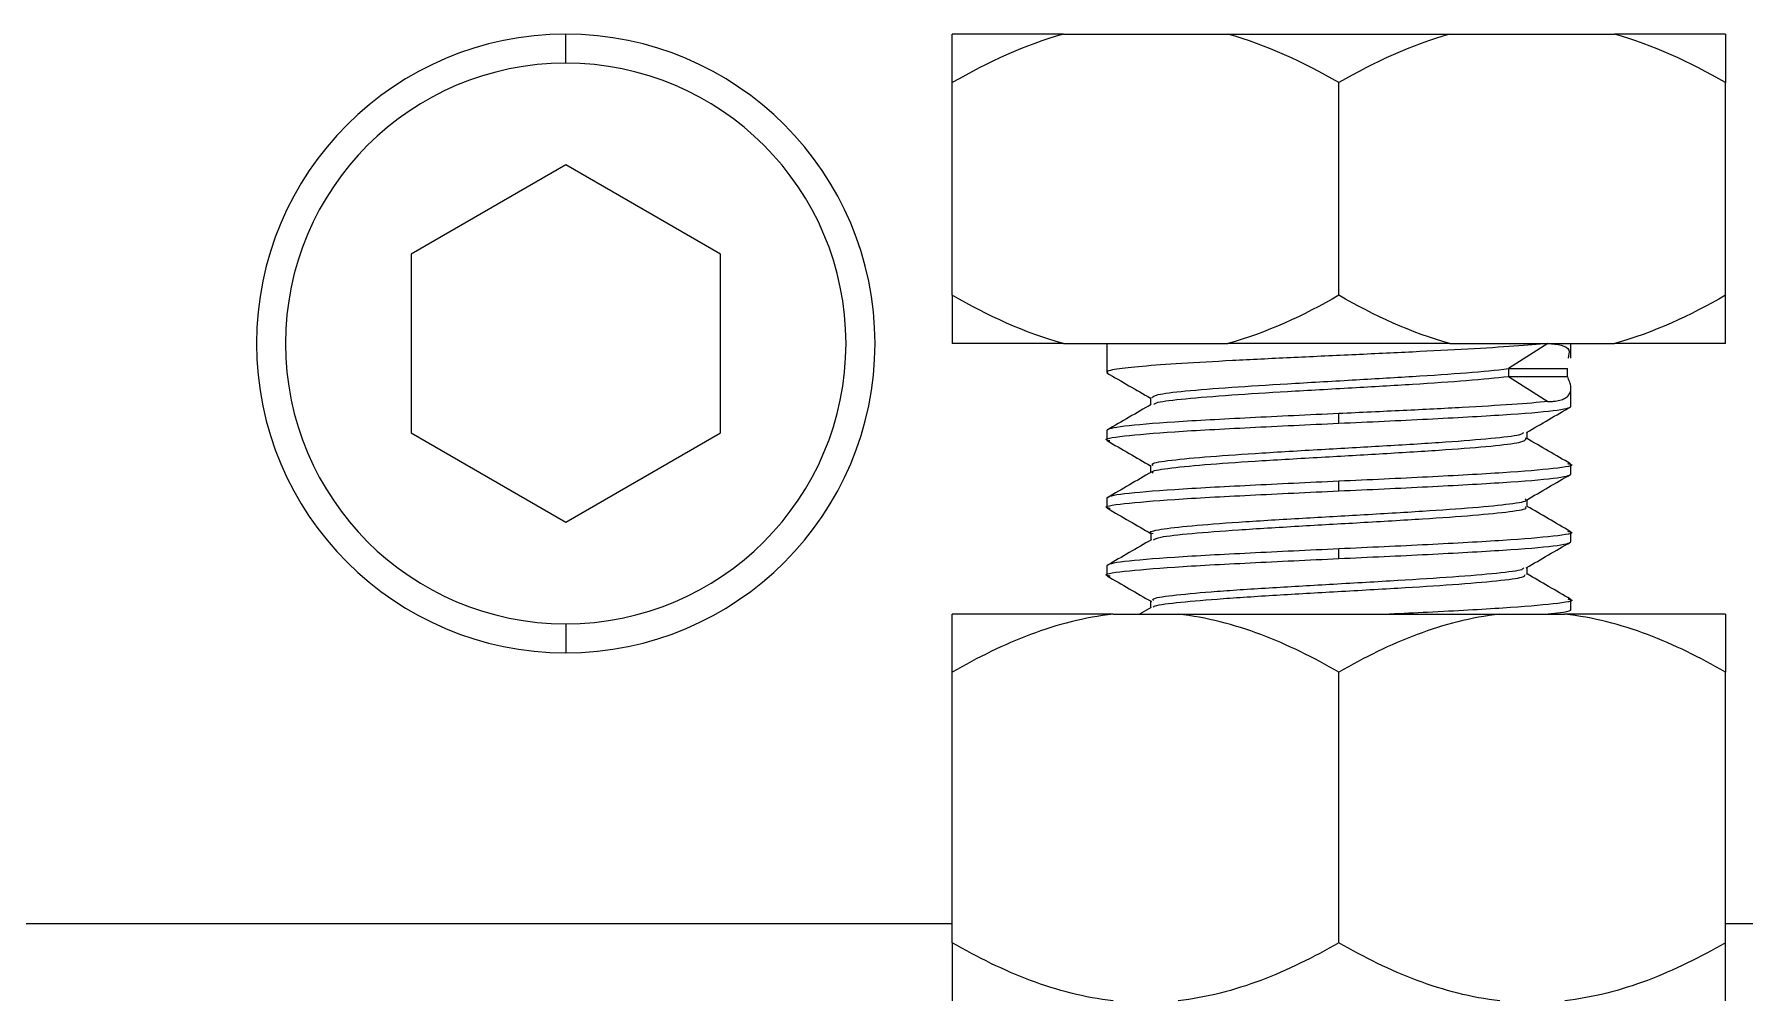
# Model space of a CAD drawing. Header units: millimetres. Extents: x 2 to 418, y 2 to 295.
# Drawn here: x 250.247 to 253.197, y 81.124 to 82.791 of the extents above; entities that cross this region are included whole.
import ezdxf

# ---------------------------------------------------------------- set-up
doc = ezdxf.new("R2010")
doc.units = ezdxf.units.MM

msp = doc.modelspace()

# ---------------------------------------------------------------- linework, layer by layer
at = {"color": 7, "linetype": 'Continuous', "lineweight": 25}
for p, q in [((251.16384, 82.74064), (251.16384, 82.79064)), ((252.02209, 82.79064), (251.83051, 82.79064)), ((252.02209, 82.79064), (252.3056, 82.79064)), ((252.3056, 82.79064), (252.68875, 82.79064)), ((252.68875, 82.79064), (252.97226, 82.79064)), ((253.16384, 82.79064), (252.97226, 82.79064)), ((251.83051, 82.34064), (251.83051, 82.70731)), ((252.49718, 82.34064), (252.49718, 82.70731)), ((253.16384, 82.34064), (253.16384, 82.70731)), ((251.16384, 82.56523), (250.89718, 82.41127)), ((251.43051, 82.41127), (251.16384, 82.56523)), ((250.89718, 82.41127), (250.89718, 82.10335)), ((251.43051, 82.10335), (251.43051, 82.41127)), ((252.02209, 82.25731), (251.83051, 82.25731)), ((252.02209, 82.25731), (252.3056, 82.25731)), ((252.09718, 82.25731), (252.09718, 82.20744)), ((252.68875, 82.25731), (252.3056, 82.25731)), ((252.68875, 82.25731), (252.97226, 82.25731)), ((252.85756, 82.25731), (252.78994, 82.21398)), ((252.89718, 82.23202), (252.89718, 82.25731)), ((253.16384, 82.25731), (252.97226, 82.25731)), ((252.78994, 82.21398), (252.78994, 82.20064)), ((252.78994, 82.21398), (252.89115, 82.21398)), ((252.78994, 82.20064), (252.85756, 82.15731)), ((252.78994, 82.20064), (252.89115, 82.20064)), ((252.89115, 82.20064), (252.89115, 82.21398)), ((252.17225, 82.16405), (252.17225, 82.15149)), ((252.89718, 82.14898), (252.89718, 82.18257)), ((252.49718, 82.11981), (252.49718, 82.13648)), ((250.89718, 82.10335), (251.16384, 81.94939)), ((251.16384, 81.94939), (251.43051, 82.10335)), ((252.09718, 82.10731), (252.09718, 82.09064)), ((252.82197, 82.09214), (252.82197, 82.10469)), ((252.8215, 82.09322), (252.819, 82.0939)), ((252.17254, 82.04733), (252.17254, 82.03483)), ((252.89718, 82.03231), (252.89718, 82.04898)), ((252.49718, 82.00314), (252.49718, 82.01981)), ((252.09718, 81.99064), (252.09718, 81.97398)), ((252.82171, 81.97554), (252.82171, 81.98802)), ((252.17265, 81.93077), (252.17265, 81.91825)), ((252.89718, 81.91564), (252.89718, 81.93231)), ((252.49718, 81.88648), (252.49718, 81.90314)), ((252.09718, 81.87398), (252.09718, 81.85731)), ((252.8218, 81.85895), (252.8218, 81.87145)), ((252.1724, 81.81409), (252.1724, 81.8016)), ((252.89718, 81.79898), (252.89718, 81.81564)), ((252.1078, 81.79064), (251.83051, 81.79064)), ((252.1078, 81.79064), (252.21989, 81.79064)), ((252.17342, 81.8022), (252.15351, 81.79064)), ((252.21989, 81.79064), (252.77446, 81.79064)), ((252.77446, 81.79064), (252.88655, 81.79064)), ((252.85282, 81.79064), (252.88481, 81.79435)), ((253.16384, 81.79064), (252.88655, 81.79064)), ((251.16384, 81.77398), (251.16384, 81.72398)), ((251.83051, 81.22398), (251.83051, 81.69064)), ((252.49718, 81.22398), (252.49718, 81.69064)), ((253.16384, 81.22398), (253.16384, 81.69064)), ((250.09718, 81.25731), (251.83051, 81.25731)), ((253.16384, 81.25731), (254.89718, 81.25731))]:
    msp.add_line(p, q, dxfattribs=at)
for radius, start, end in [(0.53333, 90, 270), (0.53333, 270, 90), (0.48333, 90, 270), (0.48333, 270, 90)]:
    msp.add_arc((251.16384, 82.25731), radius, start, end, dxfattribs=at)
for points in [[(252.02209, 82.79064), (251.95518, 82.77222), (251.89187, 82.74274), (251.83051, 82.70731)], [(251.83051, 82.70731), (251.83051, 82.74274), (251.83051, 82.77222), (251.83051, 82.79064)], [(252.49718, 82.70731), (252.43581, 82.74274), (252.37251, 82.77222), (252.3056, 82.79064)], [(252.68875, 82.79064), (252.62184, 82.77222), (252.55854, 82.74274), (252.49718, 82.70731)], [(253.16384, 82.70731), (253.10248, 82.74274), (253.03917, 82.77222), (252.97226, 82.79064)], [(253.16384, 82.79064), (253.16384, 82.77222), (253.16384, 82.74274), (253.16384, 82.70731)], [(252.02209, 82.25731), (251.95518, 82.27573), (251.89187, 82.30522), (251.83051, 82.34064)], [(251.83051, 82.34064), (251.83051, 82.30522), (251.83051, 82.27573), (251.83051, 82.25731)], [(252.49718, 82.34064), (252.43581, 82.30522), (252.37251, 82.27573), (252.3056, 82.25731)], [(252.68875, 82.25731), (252.62184, 82.27573), (252.55854, 82.30522), (252.49718, 82.34064)], [(253.16384, 82.34064), (253.10248, 82.30522), (253.03917, 82.27573), (252.97226, 82.25731)], [(253.16384, 82.25731), (253.16384, 82.27573), (253.16384, 82.30522), (253.16384, 82.34064)]]:
    msp.add_open_spline(points, degree=3, dxfattribs=at)
for points, knots in [([(252.85756, 82.25756), (252.83966, 82.25591), (252.80388, 82.2526), (252.72173, 82.24764), (252.62556, 82.24268), (252.51984, 82.23772), (252.41266, 82.23276), (252.31135, 82.2278), (252.22338, 82.22284), (252.15396, 82.21788), (252.11166, 82.21292), (252.09352, 82.20944), (252.09807, 82.20762), (252.0985, 82.20744)], [0, 0, 0, 0, 0.0989632, 0.1979264, 0.2968897, 0.3958529, 0.4948161, 0.5937793, 0.6927426, 0.7917058, 0.890669, 0.9896322, 1, 1, 1, 1]), ([(252.85756, 82.25731), (252.87397, 82.2559), (252.89766, 82.25387), (252.8937, 82.23716), (252.89249, 82.23202)], [0, 0, 0, 0, 0.6928508, 1, 1, 1, 1]), ([(252.09698, 82.20671), (252.10971, 82.19933), (252.1348, 82.1848), (252.15989, 82.17025), (252.17225, 82.16308)], [0, 0, 0, 0, 0.5073339, 1, 1, 1, 1]), ([(252.17463, 82.16396), (252.17638, 82.16573), (252.18019, 82.16958), (252.2288, 82.17554), (252.30728, 82.18181), (252.40871, 82.18811), (252.5189, 82.19436), (252.62682, 82.20066), (252.72649, 82.20716), (252.76786, 82.21163), (252.78963, 82.21398)], [0, 0, 0, 0, 0.1061289, 0.2305539, 0.3589325, 0.4808335, 0.6097351, 0.7326335, 0.8592716, 1, 1, 1, 1]), ([(252.17793, 82.1522), (252.1794, 82.15345), (252.18332, 82.15677), (252.22918, 82.16221), (252.30719, 82.16848), (252.40874, 82.17477), (252.5189, 82.18103), (252.62682, 82.18732), (252.72649, 82.19382), (252.76786, 82.1983), (252.78963, 82.20065)], [0, 0, 0, 0, 0.0769545, 0.2054405, 0.3380092, 0.4638888, 0.5969975, 0.7239071, 0.8546785, 1, 1, 1, 1]), ([(252.85756, 82.15731), (252.8598, 82.15734), (252.86428, 82.15741), (252.87026, 82.15797), (252.87568, 82.15885), (252.88049, 82.1601), (252.8847, 82.1617), (252.88831, 82.16366), (252.89132, 82.16598), (252.89449, 82.16949), (252.89696, 82.17466), (252.89749, 82.18208), (252.89579, 82.19066), (252.8927, 82.1973), (252.89115, 82.20064)], [0, 0, 0, 0, 0.0624785, 0.1246864, 0.1867518, 0.2488035, 0.3109707, 0.3733816, 0.4361631, 0.4994397, 0.6232769, 0.7473998, 0.8726888, 1, 1, 1, 1]), ([(252.49718, 82.13648), (252.44482, 82.13405), (252.39248, 82.13162), (252.29573, 82.12675), (252.25136, 82.12432), (252.17731, 82.11946), (252.14766, 82.11703), (252.10759, 82.11217), (252.09718, 82.10974), (252.09718, 82.10731)], [0, 0, 0, 0, 0.25, 0.25, 0.5, 0.5, 0.75, 0.75, 1, 1, 1, 1]), ([(252.17355, 82.15224), (252.16086, 82.14488), (252.13546, 82.13015), (252.11006, 82.11543), (252.09736, 82.10807)], [0, 0, 0, 0, 0.4998431, 1, 1, 1, 1]), ([(252.85756, 82.15731), (252.84134, 82.15557), (252.82035, 82.15384), (252.77051, 82.15037), (252.74166, 82.14863), (252.67832, 82.14516), (252.64385, 82.14342), (252.57197, 82.13995), (252.53458, 82.13821), (252.49718, 82.13648)], [0, 0, 0, 0, 0.25, 0.25, 0.5, 0.5, 0.75, 0.75, 1, 1, 1, 1]), ([(252.49718, 82.11981), (252.54954, 82.12224), (252.60187, 82.12467), (252.69862, 82.12953), (252.74299, 82.13196), (252.81704, 82.13682), (252.84669, 82.13925), (252.88676, 82.14412), (252.89718, 82.14655), (252.89718, 82.14898)], [0, 0, 0, 0, 0.25, 0.25, 0.5, 0.5, 0.75, 0.75, 1, 1, 1, 1]), ([(252.82099, 82.10412), (252.8337, 82.1115), (252.85914, 82.12626), (252.88458, 82.14101), (252.8973, 82.14838)], [0, 0, 0, 0, 0.4998604, 1, 1, 1, 1]), ([(252.10244, 82.08938), (252.10045, 82.0898), (252.08697, 82.09265), (252.12146, 82.09794), (252.20605, 82.10523), (252.34035, 82.11252), (252.4449, 82.11738), (252.49718, 82.11981)], [0, 0, 0, 0, 0.041451, 0.2810882, 0.5207255, 0.7603627, 1, 1, 1, 1]), ([(252.17687, 82.04724), (252.17586, 82.04812), (252.17246, 82.05111), (252.20441, 82.05621), (252.27067, 82.0625), (252.36423, 82.06879), (252.47151, 82.07504), (252.58275, 82.08134), (252.68452, 82.0876), (252.76268, 82.0939), (252.81092, 82.09939), (252.81483, 82.10281), (252.81637, 82.10416)], [0, 0, 0, 0, 0.0466092, 0.1575074, 0.2693272, 0.3769512, 0.4903475, 0.5976223, 0.7100036, 0.8200179, 0.9291459, 1, 1, 1, 1]), ([(252.09731, 82.09), (252.11002, 82.08262), (252.1351, 82.06808), (252.16018, 82.05352), (252.17254, 82.04634)], [0, 0, 0, 0, 0.5071056, 1, 1, 1, 1]), ([(252.17687, 82.0339), (252.17586, 82.03479), (252.17246, 82.03778), (252.20441, 82.04288), (252.27067, 82.04917), (252.36423, 82.05545), (252.47151, 82.06171), (252.58277, 82.06801), (252.68443, 82.07427), (252.76302, 82.08057), (252.81385, 82.08652), (252.81762, 82.09041), (252.81938, 82.09223)], [0, 0, 0, 0, 0.0454865, 0.1537134, 0.2628398, 0.3678714, 0.4785363, 0.5832271, 0.6929014, 0.8002657, 0.9067652, 1, 1, 1, 1]), ([(252.89671, 82.0498), (252.88401, 82.05716), (252.85862, 82.07187), (252.83323, 82.0866), (252.82055, 82.09397)], [0, 0, 0, 0, 0.5001606, 1, 1, 1, 1]), ([(252.89155, 82.05032), (252.89369, 82.04988), (252.9074, 82.047), (252.87296, 82.04169), (252.78829, 82.03439), (252.65401, 82.0271), (252.54945, 82.02224), (252.49718, 82.01981)], [0, 0, 0, 0, 0.0441674, 0.2831256, 0.5220837, 0.7610419, 1, 1, 1, 1]), ([(252.49718, 82.01981), (252.44482, 82.01738), (252.39248, 82.01495), (252.29573, 82.01009), (252.25136, 82.00766), (252.17731, 82.0028), (252.14766, 82.00037), (252.10759, 81.9955), (252.09718, 81.99307), (252.09718, 81.99064)], [0, 0, 0, 0, 0.25, 0.25, 0.5, 0.5, 0.75, 0.75, 1, 1, 1, 1]), ([(252.17398, 82.03567), (252.1613, 82.02831), (252.13593, 82.01358), (252.11055, 81.99886), (252.09786, 81.9915)], [0, 0, 0, 0, 0.4998448, 1, 1, 1, 1]), ([(252.49718, 82.00314), (252.54954, 82.00557), (252.60187, 82.008), (252.69862, 82.01287), (252.74299, 82.0153), (252.81704, 82.02016), (252.84669, 82.02259), (252.88676, 82.02745), (252.89718, 82.02988), (252.89718, 82.03231)], [0, 0, 0, 0, 0.25, 0.25, 0.5, 0.5, 0.75, 0.75, 1, 1, 1, 1]), ([(252.82047, 81.9873), (252.83318, 81.99468), (252.8586, 82.00945), (252.88402, 82.02419), (252.89673, 82.03157)], [0, 0, 0, 0, 0.49984821, 1, 1, 1, 1]), ([(252.10294, 81.9726), (252.10075, 81.97306), (252.08695, 81.97595), (252.12137, 81.98127), (252.20607, 81.98856), (252.34034, 81.99585), (252.4449, 82.00071), (252.49718, 82.00314)], [0, 0, 0, 0, 0.0452253, 0.283919, 0.5226127, 0.7613063, 1, 1, 1, 1]), ([(252.17714, 81.92899), (252.1754, 81.9295), (252.16644, 81.93214), (252.18587, 81.93688), (252.23869, 81.94318), (252.32224, 81.94946), (252.42483, 81.95573), (252.53664, 81.96202), (252.64303, 81.96828), (252.73349, 81.97458), (252.79579, 81.98085), (252.82399, 81.98568), (252.81925, 81.98838), (252.81823, 81.98896)], [0, 0, 0, 0, 0.0257972, 0.1322337, 0.237041, 0.3402679, 0.4475657, 0.5491651, 0.6565352, 0.7595049, 0.8645994, 0.9708732, 1, 1, 1, 1]), ([(252.09775, 81.97321), (252.11047, 81.96583), (252.13543, 81.95135), (252.1604, 81.93685), (252.17265, 81.92973)], [0, 0, 0, 0, 0.5092738, 1, 1, 1, 1]), ([(252.17737, 81.91888), (252.18008, 81.92045), (252.18641, 81.92411), (252.23991, 81.92985), (252.3219, 81.93613), (252.42492, 81.9424), (252.53662, 81.94869), (252.64304, 81.95494), (252.73349, 81.96124), (252.79579, 81.96752), (252.82399, 81.97234), (252.81925, 81.97504), (252.81823, 81.97562)], [0, 0, 0, 0, 0.08295765, 0.19371646, 0.30280503, 0.41619575, 0.52356454, 0.63703163, 0.74584837, 0.85691071, 0.96921923, 1, 1, 1, 1]), ([(252.89645, 81.93316), (252.88377, 81.94052), (252.85885, 81.95498), (252.83394, 81.96944), (252.82171, 81.97655)], [0, 0, 0, 0, 0.5091537, 1, 1, 1, 1]), ([(252.8914, 81.93369), (252.8936, 81.93323), (252.9074, 81.93034), (252.87299, 81.92502), (252.78828, 81.91773), (252.65401, 81.91044), (252.54945, 81.90557), (252.49718, 81.90314)], [0, 0, 0, 0, 0.0453078, 0.2839809, 0.5226539, 0.761327, 1, 1, 1, 1]), ([(252.49718, 81.90314), (252.44482, 81.90071), (252.39248, 81.89828), (252.29573, 81.89342), (252.25136, 81.89099), (252.17731, 81.88613), (252.14766, 81.8837), (252.10759, 81.87884), (252.09718, 81.87641), (252.09718, 81.87398)], [0, 0, 0, 0, 0.25, 0.25, 0.5, 0.5, 0.75, 0.75, 1, 1, 1, 1]), ([(252.1738, 81.91892), (252.16112, 81.91156), (252.13576, 81.89683), (252.1104, 81.88212), (252.09772, 81.87476)], [0, 0, 0, 0, 0.4998678, 1, 1, 1, 1]), ([(252.49718, 81.88648), (252.54954, 81.88891), (252.60187, 81.89134), (252.69862, 81.8962), (252.74299, 81.89863), (252.81704, 81.90349), (252.84669, 81.90592), (252.88676, 81.91078), (252.89718, 81.91321), (252.89718, 81.91564)], [0, 0, 0, 0, 0.25, 0.25, 0.5, 0.5, 0.75, 0.75, 1, 1, 1, 1]), ([(252.82038, 81.87063), (252.83309, 81.87801), (252.85852, 81.89277), (252.88395, 81.90752), (252.89667, 81.9149)], [0, 0, 0, 0, 0.49982486, 1, 1, 1, 1]), ([(252.10259, 81.85601), (252.10054, 81.85645), (252.08696, 81.85931), (252.12143, 81.8646), (252.20605, 81.87189), (252.34035, 81.87919), (252.4449, 81.88405), (252.49718, 81.88648)], [0, 0, 0, 0, 0.042594, 0.2819455, 0.521297, 0.7606485, 1, 1, 1, 1]), ([(252.17723, 81.814), (252.17648, 81.81521), (252.17446, 81.81849), (252.21354, 81.82386), (252.28323, 81.83013), (252.37987, 81.83642), (252.48949, 81.8427), (252.59909, 81.84896), (252.69812, 81.85526), (252.77314, 81.86152), (252.81388, 81.86669), (252.81558, 81.86972), (252.81611, 81.87065)], [0, 0, 0, 0, 0.06402182, 0.17334901, 0.28422558, 0.39699022, 0.50486015, 0.61880688, 0.72681719, 0.83935221, 0.9504904, 1, 1, 1, 1]), ([(252.09745, 81.85662), (252.11018, 81.84924), (252.13562, 81.83449), (252.16106, 81.81973), (252.17378, 81.81235)], [0, 0, 0, 0, 0.5001815, 1, 1, 1, 1]), ([(252.17777, 81.80219), (252.17754, 81.8029), (252.17664, 81.80566), (252.21411, 81.81052), (252.28307, 81.8168), (252.37991, 81.82308), (252.48947, 81.82937), (252.59913, 81.83563), (252.69799, 81.84193), (252.77365, 81.84819), (252.8168, 81.85394), (252.81791, 81.85754), (252.81838, 81.85905)], [0, 0, 0, 0, 0.0370262, 0.1459538, 0.2564252, 0.3687778, 0.4762535, 0.5897838, 0.6973994, 0.8095232, 0.9202553, 1, 1, 1, 1]), ([(252.89688, 81.81637), (252.8842, 81.82373), (252.85917, 81.83825), (252.83414, 81.85277), (252.8218, 81.85994)], [0, 0, 0, 0, 0.5068848, 1, 1, 1, 1]), ([(252.89191, 81.8169), (252.8939, 81.81648), (252.90738, 81.81363), (252.87301, 81.80835), (252.78786, 81.80106), (252.68084, 81.79516), (252.60684, 81.79169), (252.58465, 81.79064)], [0, 0, 0, 0, 0.0479963, 0.325664, 0.6033318, 0.8809995, 1, 1, 1, 1]), ([(252.1078, 81.79064), (252.05887, 81.78519), (252.01158, 81.77283), (251.91936, 81.73822), (251.87427, 81.71591), (251.83051, 81.69064)], [0, 0, 0, 0, 0.5, 0.5, 1, 1, 1, 1]), ([(251.83051, 81.69064), (251.83051, 81.71597), (251.83051, 81.73811), (251.83051, 81.77271), (251.83051, 81.78515), (251.83051, 81.79064)], [0, 0, 0, 0, 0.5, 0.5, 1, 1, 1, 1]), ([(252.49718, 81.69064), (252.4533, 81.71597), (252.40857, 81.73811), (252.31648, 81.77271), (252.26912, 81.78515), (252.21989, 81.79064)], [0, 0, 0, 0, 0.5, 0.5, 1, 1, 1, 1]), ([(252.77446, 81.79064), (252.72554, 81.78519), (252.67825, 81.77283), (252.58603, 81.73822), (252.54094, 81.71591), (252.49718, 81.69064)], [0, 0, 0, 0, 0.5, 0.5, 1, 1, 1, 1]), ([(252.88481, 81.79435), (252.89203, 81.79576), (252.89995, 81.7973), (252.89658, 81.79884), (252.89628, 81.79898)], [0, 0, 0, 0, 0.912752, 1, 1, 1, 1]), ([(253.16384, 81.69064), (253.11997, 81.71597), (253.07523, 81.73811), (252.98315, 81.77271), (252.93579, 81.78515), (252.88655, 81.79064)], [0, 0, 0, 0, 0.5, 0.5, 1, 1, 1, 1]), ([(253.16384, 81.79064), (253.16384, 81.78519), (253.16384, 81.77283), (253.16384, 81.73822), (253.16384, 81.71591), (253.16384, 81.69064)], [0, 0, 0, 0, 0.5, 0.5, 1, 1, 1, 1]), ([(252.1078, 81.12398), (252.05887, 81.12944), (252.01158, 81.14179), (251.91936, 81.1764), (251.87427, 81.19871), (251.83051, 81.22398)], [0, 0, 0, 0, 0.5, 0.5, 1, 1, 1, 1]), ([(251.83051, 81.22398), (251.83051, 81.19865), (251.83051, 81.17651), (251.83051, 81.14191), (251.83051, 81.12947), (251.83051, 81.12398)], [0, 0, 0, 0, 0.5, 0.5, 1, 1, 1, 1]), ([(252.49718, 81.22398), (252.4533, 81.19865), (252.40857, 81.17651), (252.31648, 81.14191), (252.26912, 81.12947), (252.21989, 81.12398)], [0, 0, 0, 0, 0.5, 0.5, 1, 1, 1, 1]), ([(252.77446, 81.12398), (252.72554, 81.12944), (252.67825, 81.14179), (252.58603, 81.1764), (252.54094, 81.19871), (252.49718, 81.22398)], [0, 0, 0, 0, 0.5, 0.5, 1, 1, 1, 1]), ([(253.16384, 81.22398), (253.11997, 81.19865), (253.07523, 81.17651), (252.98315, 81.14191), (252.93579, 81.12947), (252.88655, 81.12398)], [0, 0, 0, 0, 0.5, 0.5, 1, 1, 1, 1]), ([(253.16384, 81.12398), (253.16384, 81.12944), (253.16384, 81.14179), (253.16384, 81.1764), (253.16384, 81.19871), (253.16384, 81.22398)], [0, 0, 0, 0, 0.5, 0.5, 1, 1, 1, 1])]:
    msp.add_open_spline(points, degree=3, knots=knots, dxfattribs=at)

doc.saveas('drawing.dxf')
